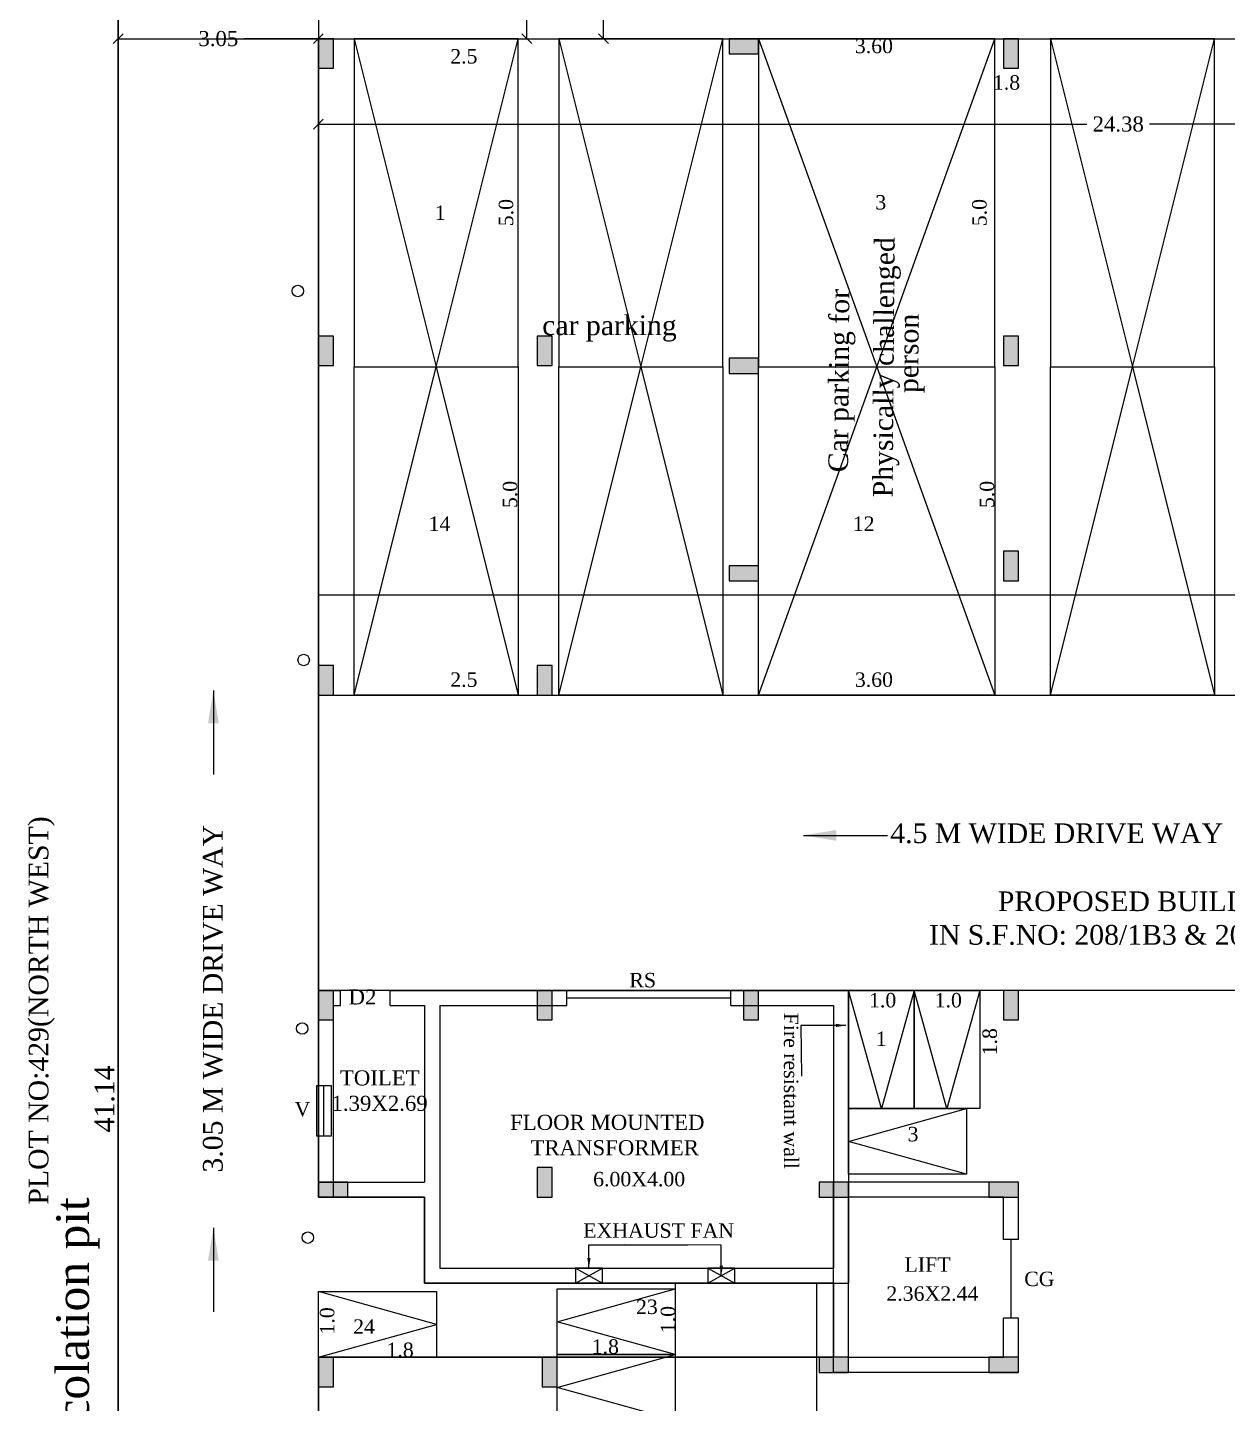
# Model space of a CAD drawing. Header units: metres. Extents: x 9178 to 9474, y -3543 to -3474.
# Drawn here: x 9440.2 to 9458.49, y -3524.68 to -3503.72 of the extents above; entities that cross this region are included whole.
import ezdxf

# ---------------------------------------------------------------- set-up
doc = ezdxf.new("R2010")
doc.units = ezdxf.units.M
doc.header["$MEASUREMENT"] = 0
for name, color, linetype in [('AS_AT_SITE', 1, 'Continuous'), ('BLK_1_COVERED_AREA', 140, 'Continuous'), ('BLK_1_LVL_0_BLDG_FOOT_PRINT', 7, 'Continuous'), ('BLK_1_LVL_0_FRONT_SETBACK', 2, 'Continuous'), ('BLK_1_LVL_0_SIDE_SETBACK2', 7, 'Continuous'), ('DRIVE_WAY', 7, 'Continuous'), ('FLOOR-GROUND', 7, 'Continuous'), ('FMB_OR_PLR', 1, 'Continuous'), ('PARKING_SLOT', 30, 'Continuous'), ('PER_AISLE_WIDTH', 7, 'Continuous'), ('PLOT_BOUNDARY', 70, 'Continuous'), ('SUPER_IMPOSED', 1, 'Continuous'), ('TWO_WHEELER_DRIVE_WAY', 6, 'Continuous'), ('TWO_WHEELER_PARKING', 2, 'Continuous')]:
    doc.layers.add(name, color=color, linetype=linetype)
doc.styles.add('Isa-', font='times.ttf')
doc.styles.add('STYLE2', font='times.ttf')
doc.dimstyles.new('ISO-25', dxfattribs={"dimscale": 0, "dimtxt": 0.23, "dimasz": 0.15, "dimexe": 1.25, "dimexo": 0.625, "dimgap": 0.11, "dimtad": 0, "dimtih": 1, "dimtoh": 1, "dimzin": 1, "dimdsep": 46, "dimtxsty": 'STYLE2', "dimblk": 'OBLIQUE', "dimcen": 0, "dimse1": 1, "dimse2": 1, "dimclrd": 1, "dimclrt": 3, "dimadec": 0, "dimazin": 2, "dimtfac": 1, "dimtix": 1, "dimtofl": 0, "dimtmove": 0, "dimatfit": 3, "dimfxl": 0, "dimtolj": 1, "dimarcsym": 0})

# ---------------------------------------------------------------- blocks, each defined once
blk = doc.blocks.new('_Oblique')
at = {"color": 0, "linetype": 'ByBlock', "lineweight": -2}
blk.add_line((-0.5, -0.5), (0.5, 0.5), dxfattribs=at)
blk = doc.blocks.new('*D418')
at = {"color": 1, "lineweight": -2}
for p, q in [((9441.583, -3503.887), (9442.719, -3503.887)), ((9444.633, -3503.887), (9443.497, -3503.887))]:
    blk.add_line(p, q, dxfattribs=at)
at = {"layer": 'Defpoints', "color": 0}
for p in [(9441.583, -3503.887), (9441.583, -3503.887), (9444.633, -3503.887)]:
    blk.add_point(p, dxfattribs=at)
at = {"color": 1, "lineweight": -2, "xscale": 0.15, "yscale": 0.15, "zscale": 0.15, "rotation": 180}
blk.add_blockref('_Oblique', (9441.583, -3503.887), dxfattribs=at)
at = {"color": 1, "lineweight": -2, "xscale": 0.15, "yscale": 0.15, "zscale": 0.15}
blk.add_blockref('_Oblique', (9444.633, -3503.887), dxfattribs=at)
at = {"color": 3, "insert": (9443.108, -3503.887), "char_height": 0.23, "attachment_point": 5, "style": 'STYLE2'}
blk.add_mtext('\\A1;3.05', dxfattribs=at)
blk = doc.blocks.new('*D419')
at = {"color": 1, "lineweight": -2}
for p, q in [((9447.811, -3499.317), (9447.811, -3501.374)), ((9447.811, -3503.887), (9447.811, -3501.829))]:
    blk.add_line(p, q, dxfattribs=at)
at = {"layer": 'Defpoints', "color": 0}
for p in [(9447.676, -3499.317), (9447.811, -3499.317), (9447.676, -3503.887)]:
    blk.add_point(p, dxfattribs=at)
at = {"color": 1, "lineweight": -2, "xscale": 0.15, "yscale": 0.15, "zscale": 0.15}
for p, rotation in [((9447.811, -3499.317), 90), ((9447.811, -3503.887), 270)]:
    blk.add_blockref('_Oblique', p, dxfattribs=dict(at, rotation=rotation))
at = {"color": 3, "insert": (9447.811, -3501.602), "char_height": 0.23, "attachment_point": 5, "style": 'STYLE2'}
blk.add_mtext('\\A1;4.57', dxfattribs=at)
blk = doc.blocks.new('*D421')
at = {"layer": 'Defpoints', "color": 0}
for p in [(9448.978, -3499.317), (9469.013, -3499.317), (9469.013, -3503.887)]:
    blk.add_point(p, dxfattribs=at)
at = {"layer": 'DRIVE_WAY', "color": 1, "lineweight": -2}
for p, q in [((9448.978, -3499.317), (9448.978, -3501.374)), ((9448.978, -3503.887), (9448.978, -3501.829))]:
    blk.add_line(p, q, dxfattribs=at)
at = {"layer": 'DRIVE_WAY', "color": 1, "lineweight": -2, "xscale": 0.15, "yscale": 0.15, "zscale": 0.15}
for p, rotation in [((9448.978, -3499.317), 90), ((9448.978, -3503.887), 270)]:
    blk.add_blockref('_Oblique', p, dxfattribs=dict(at, rotation=rotation))
at = {"layer": 'DRIVE_WAY', "color": 3, "insert": (9448.978, -3501.602), "char_height": 0.23, "attachment_point": 5, "style": 'STYLE2'}
blk.add_mtext('\\A1;4.57', dxfattribs=at)
blk = doc.blocks.new('*D430')
at = {"color": 1, "lineweight": -2}
for p, q in [((9444.633, -3505.189), (9456.344, -3505.189)), ((9469.013, -3505.189), (9457.302, -3505.189))]:
    blk.add_line(p, q, dxfattribs=at)
at = {"layer": 'Defpoints', "color": 0}
for p in [(9444.633, -3505.189), (9469.013, -3505.189), (9469.013, -3505.189)]:
    blk.add_point(p, dxfattribs=at)
at = {"color": 1, "lineweight": -2, "xscale": 0.15, "yscale": 0.15, "zscale": 0.15, "rotation": 180}
blk.add_blockref('_Oblique', (9444.633, -3505.189), dxfattribs=at)
at = {"color": 1, "lineweight": -2, "xscale": 0.15, "yscale": 0.15, "zscale": 0.15}
blk.add_blockref('_Oblique', (9469.013, -3505.189), dxfattribs=at)
at = {"color": 3, "insert": (9456.823, -3505.189), "char_height": 0.23, "attachment_point": 5, "style": 'STYLE2'}
blk.add_mtext('\\A1;24.38', dxfattribs=at)

msp = doc.modelspace()

# ---------------------------------------------------------------- hatches: boundary and pattern name
h = msp.add_hatch(color=5)
h.dxf.hatch_style = 1
h.paths.add_polyline_path([(9444.86303, -3503.88656), (9444.63303, -3503.88656), (9444.63303, -3504.33656), (9444.86303, -3504.33656)])
h = msp.add_hatch(color=5)
h.dxf.hatch_style = 1
h.paths.add_polyline_path([(9451.34303, -3504.11656), (9451.34303, -3503.88656), (9450.89303, -3503.88656), (9450.89303, -3504.11656)])
h = msp.add_hatch(color=5)
h.dxf.hatch_style = 1
h.paths.add_polyline_path([(9455.30303, -3503.88656), (9455.07303, -3503.88656), (9455.07303, -3504.33656), (9455.30303, -3504.33656)])
h = msp.add_hatch(color=5)
h.dxf.hatch_style = 1
h.paths.add_polyline_path([(9444.86303, -3508.41656), (9444.63303, -3508.41656), (9444.63303, -3508.86656), (9444.86303, -3508.86656)])
h = msp.add_hatch(color=5)
h.dxf.hatch_style = 1
h.paths.add_polyline_path([(9448.19803, -3508.41656), (9447.96803, -3508.41656), (9447.96803, -3508.86656), (9448.19803, -3508.86656)])
h = msp.add_hatch(color=5)
h.dxf.hatch_style = 1
h.paths.add_polyline_path([(9455.30303, -3508.41656), (9455.07303, -3508.41656), (9455.07303, -3508.86656), (9455.30303, -3508.86656)])
h = msp.add_hatch(color=5)
h.dxf.hatch_style = 1
h.paths.add_polyline_path([(9451.34303, -3508.98656), (9451.34303, -3508.75656), (9450.89303, -3508.75656), (9450.89303, -3508.98656)])
h = msp.add_hatch(color=5)
h.dxf.hatch_style = 1
h.paths.add_polyline_path([(9455.07303, -3512.14656), (9455.30303, -3512.14656), (9455.30303, -3511.69656), (9455.07303, -3511.69656)])
h = msp.add_hatch(color=5)
h.dxf.hatch_style = 1
h.paths.add_polyline_path([(9451.34303, -3512.14656), (9451.34303, -3511.91656), (9450.89303, -3511.91656), (9450.89303, -3512.14656)])
h = msp.add_hatch(color=5)
h.dxf.hatch_style = 1
h.paths.add_polyline_path([(9444.63303, -3513.88656), (9444.86303, -3513.88656), (9444.86303, -3513.43656), (9444.63303, -3513.43656)])
h = msp.add_hatch(color=5)
h.dxf.hatch_style = 1
h.paths.add_polyline_path([(9447.96803, -3513.88656), (9448.19803, -3513.88656), (9448.19803, -3513.43656), (9447.96803, -3513.43656)])
h = msp.add_hatch(color=5)
h.dxf.hatch_style = 1
h.paths.add_polyline_path([(9444.63303, -3518.83656), (9444.86303, -3518.83656), (9444.86303, -3518.38656), (9444.63303, -3518.38656)])
h = msp.add_hatch(color=5)
h.dxf.hatch_style = 1
h.paths.add_polyline_path([(9447.96803, -3518.83656), (9448.19803, -3518.83656), (9448.19803, -3518.38656), (9447.96803, -3518.38656)])
h = msp.add_hatch(color=5)
h.dxf.hatch_style = 1
h.paths.add_polyline_path([(9451.11303, -3518.83656), (9451.34303, -3518.83656), (9451.34303, -3518.38656), (9451.11303, -3518.38656)])
h = msp.add_hatch(color=5)
h.dxf.hatch_style = 1
h.paths.add_polyline_path([(9455.07303, -3518.83656), (9455.30303, -3518.83656), (9455.30303, -3518.38656), (9455.07303, -3518.38656)])
h = msp.add_hatch(color=5)
h.dxf.hatch_style = 1
h.paths.add_polyline_path([(9448.19803, -3521.08656), (9447.96803, -3521.08656), (9447.96803, -3521.53656), (9448.19803, -3521.53656)])
h = msp.add_hatch(color=5)
h.dxf.hatch_style = 1
h.paths.add_polyline_path([(9444.63303, -3521.30656), (9444.63303, -3521.53656), (9445.08303, -3521.53656), (9445.08303, -3521.30656)])
h = msp.add_hatch(color=5)
h.dxf.hatch_style = 1
h.paths.add_polyline_path([(9452.71303, -3521.53656), (9452.71303, -3521.30656), (9452.26303, -3521.30656), (9452.26303, -3521.53656)])
h = msp.add_hatch(color=5)
h.dxf.hatch_style = 1
h.paths.add_polyline_path([(9454.85303, -3521.30656), (9454.85303, -3521.53656), (9455.30303, -3521.53656), (9455.30303, -3521.30656)])
h = msp.add_hatch(color=5)
h.dxf.hatch_style = 1
h.paths.add_polyline_path([(9444.86303, -3523.97656), (9444.63303, -3523.97656), (9444.63303, -3524.42656), (9444.86303, -3524.42656)])
h = msp.add_hatch(color=5)
h.dxf.hatch_style = 1
h.paths.add_polyline_path([(9448.27303, -3523.97656), (9448.04303, -3523.97656), (9448.04303, -3524.42656), (9448.27303, -3524.42656)])
h = msp.add_hatch(color=5)
h.dxf.hatch_style = 1
h.paths.add_polyline_path([(9452.71303, -3524.20656), (9452.71303, -3523.97656), (9452.26303, -3523.97656), (9452.26303, -3524.20656)])
h = msp.add_hatch(color=5)
h.dxf.hatch_style = 1
h.paths.add_polyline_path([(9454.85303, -3523.97656), (9454.85303, -3524.20656), (9455.30303, -3524.20656), (9455.30303, -3523.97656)])

# ---------------------------------------------------------------- linework, layer by layer
at = {"color": 3}
for p, q in [((9469.01303, -3512.36656), (9444.63303, -3512.36656)), ((9452.71303, -3523.97656), (9455.07803, -3523.97656))]:
    msp.add_line(p, q, dxfattribs=at)
at = {"color": 4}
for p, q in [((9444.63303, -3518.38656), (9444.96803, -3518.38656)), ((9444.96803, -3518.61656), (9444.96803, -3518.38656)), ((9445.72803, -3518.38656), (9452.71303, -3518.38656)), ((9445.72803, -3518.61656), (9445.72803, -3518.38656)), ((9444.86303, -3518.61656), (9444.96803, -3518.61656)), ((9445.72803, -3518.61656), (9446.25303, -3518.61656)), ((9446.25303, -3518.61656), (9446.25303, -3521.30656)), ((9446.48303, -3518.61656), (9448.42109, -3518.61656)), ((9446.48303, -3518.61656), (9446.48303, -3522.61656)), ((9446.48303, -3518.61656), (9448.42109, -3518.61656)), ((9450.92109, -3518.61656), (9450.92803, -3518.61656)), ((9444.63303, -3521.30656), (9446.25303, -3521.30656)), ((9455.30303, -3521.30656), (9452.48303, -3521.30656)), ((9452.48303, -3524.20656), (9452.48303, -3521.30656)), ((9455.30303, -3522.18312), (9455.30303, -3521.30656)), ((9455.07303, -3521.53656), (9452.71303, -3521.53656)), ((9452.71303, -3523.97656), (9452.71303, -3521.53656)), ((9455.07303, -3522.18312), (9455.07303, -3521.53656)), ((9455.30303, -3522.18312), (9455.07303, -3522.18312)), ((9455.18803, -3522.18312), (9455.18803, -3523.38312)), ((9455.07303, -3523.97656), (9455.07303, -3523.38312)), ((9455.30303, -3523.38312), (9455.07303, -3523.38312)), ((9455.30303, -3523.97656), (9455.30303, -3523.38312)), ((9455.30303, -3524.20656), (9452.48303, -3524.20656))]:
    msp.add_line(p, q, dxfattribs=at)
at = {"color": 92}
for p, q in [((9444.63303, -3521.53656), (9444.63303, -3518.38656)), ((9444.86303, -3521.53656), (9444.86303, -3518.38656)), ((9448.42109, -3518.61656), (9448.42109, -3518.38656)), ((9450.92109, -3518.61656), (9450.92109, -3518.38656)), ((9452.71303, -3518.38656), (9452.71303, -3522.84656)), ((9448.42109, -3518.50156), (9450.92109, -3518.50156)), ((9450.92109, -3518.61656), (9452.48303, -3518.61656)), ((9452.48303, -3518.61656), (9452.48303, -3522.61656)), ((9444.63303, -3521.53656), (9446.25303, -3521.53656)), ((9446.25303, -3521.53656), (9446.25303, -3522.84656)), ((9446.48303, -3522.61656), (9452.48303, -3522.61656)), ((9446.48303, -3522.61656), (9452.48303, -3522.61656)), ((9446.25303, -3522.84656), (9452.71303, -3522.84656))]:
    msp.add_line(p, q, dxfattribs=at)
at = {"color": 6}
for p, q in [((9444.71796, -3520.60201), (9444.71796, -3519.84201)), ((9444.71796, -3520.60201), (9444.71796, -3519.84201)), ((9448.54941, -3522.84656), (9448.96349, -3522.61656)), ((9448.54941, -3522.61656), (9448.96349, -3522.84656)), ((9450.56683, -3522.84656), (9450.98091, -3522.61656)), ((9450.56683, -3522.61656), (9450.98091, -3522.84656))]:
    msp.add_line(p, q, dxfattribs=at)
at = {"color": 92}
msp.add_lwpolyline([(9441.58303, -3540.45656), (9472.06303, -3540.45656), (9472.06303, -3499.31656), (9441.58303, -3499.31656)], close=True, dxfattribs=at)
at = {"color": 5}
for points in [[(9444.86303, -3503.88656), (9444.63303, -3503.88656), (9444.63303, -3504.33656), (9444.86303, -3504.33656)], [(9451.34303, -3504.11656), (9451.34303, -3503.88656), (9450.89303, -3503.88656), (9450.89303, -3504.11656)], [(9455.30303, -3503.88656), (9455.07303, -3503.88656), (9455.07303, -3504.33656), (9455.30303, -3504.33656)], [(9444.86303, -3508.41656), (9444.63303, -3508.41656), (9444.63303, -3508.86656), (9444.86303, -3508.86656)], [(9448.19803, -3508.41656), (9447.96803, -3508.41656), (9447.96803, -3508.86656), (9448.19803, -3508.86656)], [(9455.30303, -3508.41656), (9455.07303, -3508.41656), (9455.07303, -3508.86656), (9455.30303, -3508.86656)], [(9451.34303, -3508.98656), (9451.34303, -3508.75656), (9450.89303, -3508.75656), (9450.89303, -3508.98656)], [(9455.30303, -3511.69656), (9455.07303, -3511.69656), (9455.07303, -3512.14656), (9455.30303, -3512.14656)], [(9451.34303, -3512.14656), (9451.34303, -3511.91656), (9450.89303, -3511.91656), (9450.89303, -3512.14656)], [(9444.86303, -3513.43656), (9444.63303, -3513.43656), (9444.63303, -3513.88656), (9444.86303, -3513.88656)], [(9448.19803, -3513.43656), (9447.96803, -3513.43656), (9447.96803, -3513.88656), (9448.19803, -3513.88656)], [(9444.86303, -3518.38656), (9444.63303, -3518.38656), (9444.63303, -3518.83656), (9444.86303, -3518.83656)], [(9448.19803, -3518.38656), (9447.96803, -3518.38656), (9447.96803, -3518.83656), (9448.19803, -3518.83656)], [(9451.34303, -3518.38656), (9451.11303, -3518.38656), (9451.11303, -3518.83656), (9451.34303, -3518.83656)], [(9455.30303, -3518.38656), (9455.07303, -3518.38656), (9455.07303, -3518.83656), (9455.30303, -3518.83656)], [(9448.19803, -3521.08656), (9447.96803, -3521.08656), (9447.96803, -3521.53656), (9448.19803, -3521.53656)], [(9444.63303, -3521.30656), (9444.63303, -3521.53656), (9445.08303, -3521.53656), (9445.08303, -3521.30656)], [(9452.26303, -3521.30656), (9452.26303, -3521.53656), (9452.71303, -3521.53656), (9452.71303, -3521.30656)], [(9454.85303, -3521.30656), (9454.85303, -3521.53656), (9455.30303, -3521.53656), (9455.30303, -3521.30656)], [(9444.86303, -3523.97656), (9444.63303, -3523.97656), (9444.63303, -3524.42656), (9444.86303, -3524.42656)], [(9448.27303, -3523.97656), (9448.04303, -3523.97656), (9448.04303, -3524.42656), (9448.27303, -3524.42656)], [(9452.26303, -3523.97656), (9452.26303, -3524.20656), (9452.71303, -3524.20656), (9452.71303, -3523.97656)], [(9454.85303, -3523.97656), (9454.85303, -3524.20656), (9455.30303, -3524.20656), (9455.30303, -3523.97656)]]:
    msp.add_lwpolyline(points, close=True, dxfattribs=at)
at = {"color": 2}
msp.add_lwpolyline([(9452.48303, -3522.84656), (9446.25303, -3522.84656), (9446.25303, -3521.53656), (9444.63303, -3521.53656), (9444.63303, -3503.88656), (9469.01303, -3503.88656), (9469.01303, -3537.40656), (9444.63303, -3537.40656), (9444.63303, -3523.97656), (9452.48303, -3523.97656)], close=True, dxfattribs=at)
at = {"color": 3}
for points in [[(9445.17629, -3503.88656), (9446.42629, -3508.88656), (9447.67629, -3503.88656)], [(9448.29726, -3503.88656), (9449.54726, -3508.88656), (9450.79726, -3503.88656)], [(9451.34303, -3503.88656), (9453.14303, -3508.88656), (9454.94303, -3503.88656)], [(9455.78935, -3503.88656), (9457.03935, -3508.88656), (9458.28935, -3503.88656)], [(9445.17629, -3513.88656), (9446.42629, -3508.88656), (9447.67629, -3513.88656)], [(9448.29726, -3513.88656), (9449.54726, -3508.88656), (9450.79726, -3513.88656)], [(9451.34303, -3513.88656), (9453.14303, -3508.88656), (9454.94303, -3513.88656)], [(9455.78935, -3513.88656), (9457.03935, -3508.88656), (9458.28935, -3513.88656)]]:
    msp.add_lwpolyline(points, dxfattribs=at)
at = {"color": 92}
for points in [[(9453.71303, -3518.38656), (9453.21303, -3520.18656), (9452.71303, -3518.38656)], [(9454.71303, -3518.38656), (9454.21303, -3520.18656), (9453.71303, -3518.38656)], [(9454.51303, -3521.18656), (9452.71303, -3520.68656), (9454.51303, -3520.18656)], [(9444.63303, -3523.97656), (9446.43303, -3523.47656), (9444.63303, -3522.97656)], [(9450.07303, -3523.93476), (9448.27303, -3523.43476), (9450.07303, -3522.93476)], [(9450.07303, -3524.93476), (9448.27303, -3524.43476), (9450.07303, -3523.93476)]]:
    msp.add_lwpolyline(points, dxfattribs=at)
at = {"color": 6}
for points in [[(9444.83296, -3519.84201), (9444.60296, -3519.84201), (9444.60296, -3520.60201), (9444.83296, -3520.60201)], [(9444.83296, -3519.84201), (9444.60296, -3519.84201), (9444.60296, -3520.60201), (9444.83296, -3520.60201)], [(9448.54941, -3522.61656), (9448.54941, -3522.84656), (9448.96349, -3522.84656), (9448.96349, -3522.61656)], [(9450.56683, -3522.61656), (9450.56683, -3522.84656), (9450.98091, -3522.84656), (9450.98091, -3522.61656)]]:
    msp.add_lwpolyline(points, close=True, dxfattribs=at)
at = {"color": 190}
for centre in [(9444.31967, -3507.73033), (9444.40968, -3513.35335), (9444.38717, -3518.96872), (9444.47208, -3522.15348)]:
    msp.add_circle(centre, 0.08723, dxfattribs=at)
at = {"layer": 'AS_AT_SITE', "color": 6, "lineweight": 25, "ltscale": 2}
msp.add_lwpolyline([(9472.06303, -3540.45656), (9441.58303, -3540.45656), (9441.58303, -3499.31656), (9472.06303, -3499.31656)], close=True, dxfattribs=at)
at = {"layer": 'BLK_1_COVERED_AREA', "color": 140}
msp.add_lwpolyline([(9452.48303, -3522.84656), (9446.25303, -3522.84656), (9446.25303, -3521.53656), (9444.63303, -3521.53656), (9444.63303, -3503.88656), (9469.01303, -3503.88656), (9469.01303, -3537.40656), (9444.63303, -3537.40656), (9444.63303, -3523.97656), (9452.48303, -3523.97656)], close=True, dxfattribs=at)
at = {"layer": 'BLK_1_LVL_0_BLDG_FOOT_PRINT', "color": 1}
msp.add_lwpolyline([(9452.48303, -3522.84656), (9446.25303, -3522.84656), (9446.25303, -3521.53656), (9444.63303, -3521.53656), (9444.63303, -3503.88656), (9469.01303, -3503.88656), (9469.01303, -3537.40656), (9444.63303, -3537.40656), (9444.63303, -3523.97656), (9452.48303, -3523.97656)], close=True, dxfattribs=at)
at = {"layer": 'BLK_1_LVL_0_FRONT_SETBACK', "color": 2}
msp.add_lwpolyline([(9469.01303, -3499.31656), (9444.63303, -3499.31656), (9444.63303, -3503.88656), (9469.01303, -3503.88656)], close=True, dxfattribs=at)
at = {"layer": 'BLK_1_LVL_0_SIDE_SETBACK2', "color": 102}
msp.add_lwpolyline([(9441.58303, -3503.88656), (9444.63303, -3503.88656), (9444.63303, -3521.53656), (9446.25303, -3521.53656), (9446.25303, -3522.84656), (9452.48303, -3522.84656), (9452.48303, -3523.97656), (9444.63303, -3523.97656), (9444.63303, -3537.40656), (9441.58303, -3537.40656)], close=True, dxfattribs=at)
at = {"layer": 'DRIVE_WAY', "color": 254}
for points in [[(9444.63303, -3503.88656), (9469.01303, -3503.88656), (9469.01303, -3499.31656), (9444.63303, -3499.31656)], [(9469.01303, -3518.38656), (9444.63303, -3518.38656), (9444.63303, -3513.88656), (9469.01303, -3513.88656)]]:
    msp.add_lwpolyline(points, close=True, dxfattribs=at)
at = {"layer": 'FMB_OR_PLR', "color": 70}
msp.add_lwpolyline([(9472.06303, -3540.45656), (9441.58303, -3540.45656), (9441.58303, -3499.31656), (9472.06303, -3499.31656)], close=True, dxfattribs=at)
at = {"layer": 'PARKING_SLOT', "color": 30, "linetype": 'Continuous'}
for points in [[(9445.17629, -3508.88656), (9447.67629, -3508.88656), (9447.67629, -3503.88656), (9445.17629, -3503.88656)], [(9448.29726, -3508.88656), (9450.79726, -3508.88656), (9450.79726, -3503.88656), (9448.29726, -3503.88656)], [(9451.34303, -3508.88656), (9454.94303, -3508.88656), (9454.94303, -3503.88656), (9451.34303, -3503.88656)], [(9455.78935, -3508.88656), (9458.28935, -3508.88656), (9458.28935, -3503.88656), (9455.78935, -3503.88656)], [(9445.17629, -3508.88656), (9447.67629, -3508.88656), (9447.67629, -3513.88656), (9445.17629, -3513.88656)], [(9448.29726, -3508.88656), (9450.79726, -3508.88656), (9450.79726, -3513.88656), (9448.29726, -3513.88656)], [(9451.34303, -3508.88656), (9454.94303, -3508.88656), (9454.94303, -3513.88656), (9451.34303, -3513.88656)], [(9455.78935, -3508.88656), (9458.28935, -3508.88656), (9458.28935, -3513.88656), (9455.78935, -3513.88656)]]:
    msp.add_lwpolyline(points, close=True, dxfattribs=at)
at = {"layer": 'PER_AISLE_WIDTH', "color": 5, "lineweight": 25, "ltscale": 2}
for points in [[(9444.63303, -3503.88656), (9469.01303, -3503.88656), (9469.01303, -3499.31656), (9444.63303, -3499.31656)], [(9469.01303, -3518.38656), (9444.63303, -3518.38656), (9444.63303, -3513.88656), (9469.01303, -3513.88656)]]:
    msp.add_lwpolyline(points, close=True, dxfattribs=at)
at = {"layer": 'PLOT_BOUNDARY', "color": 70, "linetype": 'ByBlock'}
msp.add_lwpolyline([(9472.06303, -3540.45656), (9441.58303, -3540.45656), (9441.58303, -3499.31656), (9472.06303, -3499.31656)], close=True, dxfattribs=at)
at = {"layer": 'SUPER_IMPOSED', "color": 5}
msp.add_lwpolyline([(9472.06303, -3540.45656), (9441.58303, -3540.45656), (9441.58303, -3499.31656), (9472.06303, -3499.31656)], close=True, dxfattribs=at)
at = {"layer": 'TWO_WHEELER_DRIVE_WAY', "color": 6}
msp.add_lwpolyline([(9450.07303, -3525.93476), (9452.23158, -3525.93476), (9452.23158, -3522.84656), (9450.07303, -3522.84656)], close=True, dxfattribs=at)
at = {"layer": 'TWO_WHEELER_PARKING', "color": 2, "linetype": 'Continuous'}
for points in [[(9453.71303, -3520.18656), (9452.71303, -3520.18656), (9452.71303, -3518.38656), (9453.71303, -3518.38656)], [(9454.71303, -3520.18656), (9453.71303, -3520.18656), (9453.71303, -3518.38656), (9454.71303, -3518.38656)], [(9452.71303, -3521.18656), (9452.71303, -3520.18656), (9454.51303, -3520.18656), (9454.51303, -3521.18656)], [(9444.63303, -3523.97656), (9444.63303, -3522.97656), (9446.43303, -3522.97656), (9446.43303, -3523.97656)], [(9448.27303, -3523.93476), (9448.27303, -3522.93476), (9450.07303, -3522.93476), (9450.07303, -3523.93476)], [(9448.27303, -3524.93476), (9448.27303, -3523.93476), (9450.07303, -3523.93476), (9450.07303, -3524.93476)]]:
    msp.add_lwpolyline(points, close=True, dxfattribs=at)

# ---------------------------------------------------------------- texts
at = {"style": 'Isa-'}
for s, height, p in [('3.60', 0.22, (9452.80927, -3504.10687)), ('2.5', 0.22, (9446.64253, -3504.26468)), ('1.8', 0.22, (9454.91291, -3504.66309)), ('3', 0.22, (9453.12136, -3506.48918)), ('1', 0.22, (9446.40763, -3506.64786)), ('car parking ', 0.3, (9448.0446, -3508.40325)), ('14', 0.22, (9446.31198, -3511.38656)), ('12', 0.22, (9452.77721, -3511.38656)), ('2.5', 0.22, (9446.64253, -3513.76145)), ('3.60', 0.22, (9452.80927, -3513.76145)), ('4.5 M WIDE DRIVE WAY', 0.3, (9453.34884, -3516.1426)), ('PROPOSED BUILDING', 0.3, (9454.98886, -3517.17924)), ('IN S.F.NO: 208/1B3 & 208/1C2', 0.3, (9453.9393, -3517.69082)), ('1.0', 0.22, (9453.02511, -3518.64609)), ('1.0', 0.22, (9454.02511, -3518.64609)), ('1', 0.22, (9453.12799, -3519.2337)), ('3', 0.22, (9453.61303, -3520.68656)), ('2.36X2.44', 0.22, (9453.28944, -3523.11579)), ('23', 0.22, (9449.47336, -3523.31714)), ('24', 0.22, (9445.16291, -3523.61864)), ('1.8', 0.22, (9445.6711, -3523.97318)), ('1.8', 0.22, (9448.79834, -3523.92305))]:
    msp.add_text(s, height=height, dxfattribs=at).set_placement(p)
for s, height, rotation, p in [('5.0', 0.22, 90, (9447.60257, -3506.74412)), ('5.0', 0.22, 90, (9454.8177, -3506.74412)), ('Physically challenged  ', 0.3, 89.544607, (9453.38493, -3510.87533)), ('Car parking for', 0.3, 89.544607, (9452.70416, -3510.49356)), ('person ', 0.3, 89.544607, (9453.77388, -3509.28577)), ('5.0', 0.22, 90, (9447.66337, -3511.03845)), ('5.0', 0.22, 90, (9454.9324, -3511.03845)), ('3.05 M WIDE DRIVE WAY', 0.3, 90, (9443.174, -3521.16292)), ('1.8', 0.22, 90, (9454.97455, -3519.3769)), ('1.0', 0.22, 90, (9444.87619, -3523.63006)), ('1.0', 0.22, 90, (9450.07043, -3523.61006))]:
    msp.add_text(s, height=height, rotation=rotation, dxfattribs=at).set_placement(p)
at = {"color": 6, "style": 'Isa-'}
for s, height, p in [('D2', 0.23, (9445.09324, -3518.60136)), ('TOILET', 0.23, (9444.96133, -3519.83537)), ('V', 0.22, (9444.27113, -3520.30648)), ('1.39X2.69', 0.23, (9444.83296, -3520.22201)), ('FLOOR MOUNTED', 0.23, (9447.55495, -3520.51226)), ('TRANSFORMER', 0.23, (9447.86581, -3520.89891))]:
    msp.add_text(s, height=height, dxfattribs=at).set_placement(p)
at = {"color": 3, "style": 'Isa-'}
msp.add_text('Fire resistant wall', height=0.22, rotation=270, dxfattribs=at).set_placement((9451.72846, -3518.72689))
for s, p in [('6.00X4.00', (9448.82062, -3521.37212)), ('EXHAUST FAN', (9448.66978, -3522.1553))]:
    msp.add_text(s, height=0.22, dxfattribs=at).set_placement(p)
at = {"color": 3, "lineweight": 25, "ltscale": 2, "style": 'STYLE2'}
msp.add_text('Rain water percolation pit', height=0.5, rotation=90, dxfattribs=at).set_placement((9441.13722, -3529.40206))
at = {"color": 3, "char_height": 0.3, "attachment_point": 5, "rotation": 90, "style": 'STYLE2'}
for s, insert in [('\\A1;PLOT NO:429(NORTH WEST)', (9440.41691, -3518.69306)), ('\\A1;41.14', (9441.37491, -3520.04109))]:
    msp.add_mtext(s, dxfattribs=dict(at, insert=insert))
at = {"layer": 'FLOOR-GROUND', "color": 6, "style": 'Isa-'}
for s, p in [('RS', (9449.37289, -3518.34023)), ('LIFT', (9453.56651, -3522.67465)), ('CG', (9455.39094, -3522.8926))]:
    msp.add_text(s, height=0.22, dxfattribs=at).set_placement(p)

# ---------------------------------------------------------------- dimensions: what is measured, and where the dimension line sits
at = {"color": 92}
dim = msp.add_linear_dim(base=(9447.81124, -3499.31656), p1=(9447.67629, -3503.88656), p2=(9447.67629, -3499.31656), angle=90, dimstyle='ISO-25', override={"dimscale": 1, "dimfxl": 75, "dimarcsym": 2}, dxfattribs=at)
dim.commit()
dim.dimension.update_dxf_attribs({"geometry": '*D419', "text_midpoint": (9447.81124, -3501.60156)})
dim = msp.add_linear_dim(base=(9441.58303, -3503.88656), p1=(9444.63303, -3503.88656), p2=(9441.58303, -3503.88656), dimstyle='ISO-25', override={"dimscale": 1, "dimfxl": 75, "dimarcsym": 2}, dxfattribs=at)
dim.commit()
dim.dimension.update_dxf_attribs({"geometry": '*D418', "text_midpoint": (9443.10803, -3503.88656)})
at = {"color": 2}
dim = msp.add_linear_dim(base=(9469.01303, -3505.18883), p1=(9444.63303, -3505.18883), p2=(9469.01303, -3505.18883), dimstyle='ISO-25', override={"dimscale": 1, "dimfxl": 75, "dimarcsym": 2}, dxfattribs=at)
dim.commit()
dim.dimension.update_dxf_attribs({"geometry": '*D430', "text_midpoint": (9456.82303, -3505.18883)})
at = {"layer": 'DRIVE_WAY', "color": 254}
dim = msp.add_linear_dim(base=(9448.97813, -3499.31656), p1=(9469.01303, -3503.88656), p2=(9469.01303, -3499.31656), angle=90, dimstyle='ISO-25', override={"dimscale": 1, "dimfxl": 75, "dimarcsym": 2}, dxfattribs=at)
dim.commit()
dim.dimension.update_dxf_attribs({"geometry": '*D421', "text_midpoint": (9448.97813, -3501.60156)})

# ---------------------------------------------------------------- leaders
at = {"color": 2}
for points in [[(9443.03323, -3513.81567), (9443.03323, -3515.09821)], [(9452.02486, -3516.02483), (9453.3074, -3516.02483)], [(9443.03323, -3522.00373), (9443.03323, -3523.28627)]]:
    msp.add_leader(points, dimstyle='ISO-25', override={"dimscale": 1, "dimasz": 0.5, "dimfxl": 75, "dimarcsym": 2}, dxfattribs=at)
at = {"color": 6}
for points in [[(9452.67396, -3518.92018), (9451.98637, -3518.92018), (9451.99741, -3519.69606)], [(9448.75645, -3522.61656), (9448.75645, -3522.2646), (9450.26286, -3522.2646)], [(9450.77387, -3522.73156), (9450.77387, -3522.26832), (9449.30411, -3522.2646)]]:
    msp.add_leader(points, dimstyle='ISO-25', override={"dimscale": 1}, dxfattribs=at)

doc.saveas('drawing.dxf')
